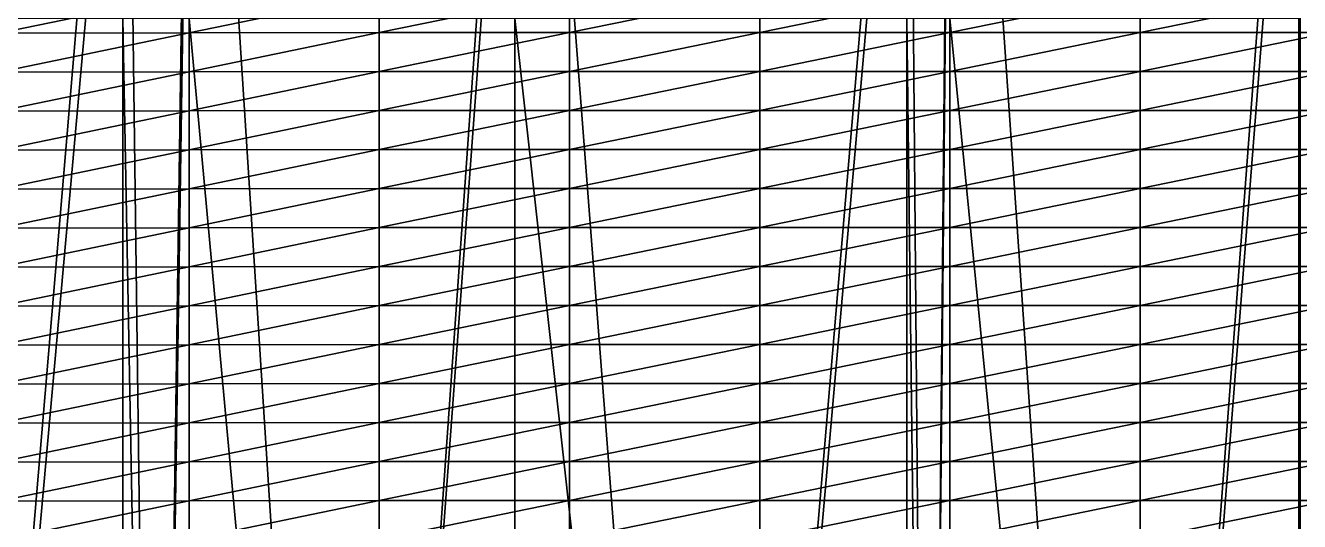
# Model space of a CAD drawing. Header units: metres. Extents: x -3 to 177, y -14 to 14.
# Drawn here: x 75.4 to 82.6, y 7.16 to 9.96 of the extents above; entities that cross this region are included whole.
import ezdxf

# ---------------------------------------------------------------- set-up
doc = ezdxf.new("R2010")
doc.units = ezdxf.units.M
for name, color, linetype, true_color in [('BULKHEAD_04', 7, 'Continuous', 0xdec086), ('DB_4', 7, 'Continuous', 0x99866a), ('HOLD_4', 7, 'Continuous', 0x80bb9a), ('HULL', 7, 'Continuous', 0x528ba5)]:
    doc.layers.add(name, color=color, linetype=linetype, true_color=true_color)

msp = doc.modelspace()

# ---------------------------------------------------------------- linework, layer by layer
at = {"layer": 'BULKHEAD_04'}
for points in [[(82.596, 14.388, 14.5999), (82.596, 12.5622, 0.012), (82.596, -14.388, 14.5999)], [(82.596, 14.388, 14.5999), (82.596, -14.388, 14.5999), (82.604, -14.388, 14.5999)], [(82.596, 14.388, 14.5999), (82.604, -14.388, 14.5999), (82.604, 14.388, 14.5999)], [(82.596, -12.5622, 0.012), (82.596, -14.388, 14.5999), (82.596, 12.5622, 0.012)], [(82.596, -12.5622, 0.012), (82.596, 12.5622, 0.012), (82.604, 12.5622, 0.012)], [(82.596, -12.5622, 0.012), (82.604, 12.5622, 0.012), (82.604, -12.5622, 0.012)]]:
    msp.add_3dface(points, dxfattribs=at)
at = {"layer": 'DB_4'}
for points in [[(73.7369, 14.3607, 1.75), (75.9517, -14.3616, 1.75), (75.9517, 14.3616, 1.75)], [(73.7369, 14.3607, 1.75), (73.7369, -14.3607, 1.75), (75.9517, -14.3616, 1.75)], [(75.9517, 14.3616, 1.75), (76.325, -14.3618, 1.75), (76.325, 14.3618, 1.75)], [(75.9517, 14.3616, 1.75), (75.9517, -14.3616, 1.75), (76.325, -14.3618, 1.75)], [(76.325, 14.3618, 1.75), (78.1665, -14.3623, 1.75), (78.1665, 14.3622, 1.75)], [(76.325, 14.3618, 1.75), (76.325, -14.3618, 1.75), (78.1665, -14.3623, 1.75)], [(78.1665, 14.3622, 1.75), (78.1665, -14.3623, 1.75), (80.3812, -14.3623, 1.75)], [(78.1665, 14.3622, 1.75), (80.3812, -14.3623, 1.75), (80.3812, 14.3622, 1.75)], [(80.3812, 14.3622, 1.75), (80.3812, -14.3623, 1.75), (80.625, -14.3623, 1.75)], [(80.3812, 14.3622, 1.75), (80.625, -14.3623, 1.75), (80.625, 14.3622, 1.75)], [(80.625, 14.3622, 1.75), (80.625, -14.3623, 1.75), (82.596, -14.3623, 1.75)], [(80.625, 14.3622, 1.75), (82.596, -14.3623, 1.75), (82.596, 14.3622, 1.75)], [(82.596, 14.3094, 1.4), (82.596, 14.3622, 1.75), (82.596, -14.3623, 1.75)], [(82.596, 14.053, 0.7), (82.596, 14.3094, 1.4), (82.596, -14.3623, 1.75)], [(82.596, -13.4516, 0.35), (82.596, 12.5632), (82.596, 14.053, 0.7)], [(82.596, -13.4516, 0.35), (82.596, 14.053, 0.7), (82.596, -14.3623, 1.75)], [(76.325, -12.3405), (76.325, 12.3405), (78.1665, 12.5632)], [(76.325, -12.3405), (78.1665, 12.5632), (78.1665, -12.5632)], [(78.1665, -12.5632), (78.1665, 12.5632), (80.3812, 12.5632)], [(78.1665, -12.5632), (80.3812, 12.5632), (80.3812, -12.5632)], [(80.3812, -12.5632), (80.3812, 12.5632), (80.625, 12.5632)], [(80.3812, -12.5632), (80.625, 12.5632), (80.625, -12.5632)], [(80.625, -12.5632), (80.625, 12.5632), (82.596, 12.5632)], [(80.625, -12.5632), (82.596, 12.5632), (82.596, -12.5632)], [(82.596, -13.4516, 0.35), (82.596, -12.5632), (82.596, 12.5632)], [(73.7369, -12.3351), (73.7369, 12.3351), (75.9517, 12.3398)], [(73.7369, -12.3351), (75.9517, 12.3398), (75.9517, -12.3398)], [(75.9517, -12.3398), (75.9517, 12.3398), (76.325, 12.3405)], [(75.9517, -12.3398), (76.325, 12.3405), (76.325, -12.3405)]]:
    msp.add_3dface(points, dxfattribs=at)
at = {"layer": 'HOLD_4'}
for points in [[(73.7369, -13.0567, 1.75), (73.7369, 13.0567, 1.75), (75.9517, 13.0576, 1.75)], [(73.7369, -13.0567, 1.75), (75.9517, 13.0576, 1.75), (75.9517, -13.0576, 1.75)], [(75.9517, -13.0576, 1.75), (75.9517, 13.0576, 1.75), (76.325, 13.0578, 1.75)], [(75.9517, -13.0576, 1.75), (76.325, 13.0578, 1.75), (76.325, -13.0578, 1.75)], [(76.325, -13.0578, 1.75), (76.325, 13.0578, 1.75), (78.1665, 13.0582, 1.75)], [(76.325, -13.0578, 1.75), (78.1665, 13.0582, 1.75), (78.1665, -13.0582, 1.75)], [(78.1665, -13.0582, 1.75), (78.1665, 13.0582, 1.75), (80.3812, 13.0582, 1.75)], [(78.1665, -13.0582, 1.75), (80.3812, 13.0582, 1.75), (80.3812, -13.0582, 1.75)], [(80.3812, -13.0582, 1.75), (80.3812, 13.0582, 1.75), (80.625, 13.0582, 1.75)], [(80.3812, -13.0582, 1.75), (80.625, 13.0582, 1.75), (80.625, -13.0582, 1.75)], [(80.625, -13.0582, 1.75), (80.625, 13.0582, 1.75), (82.596, 13.0582, 1.75)], [(80.625, -13.0582, 1.75), (82.596, 13.0582, 1.75), (82.596, -13.0582, 1.75)], [(82.596, 13.096, 8), (82.596, 9.996, 12.6718), (82.596, -9.996, 14.6)], [(82.596, -13.096, 5.75), (82.596, 13.0582, 1.75), (82.596, 13.096, 8)], [(82.596, 13.096, 8), (82.596, -9.996, 14.6), (82.596, -9.996, 12.6718)], [(82.596, -9.996, 12.6718), (82.596, -13.096, 5.75), (82.596, 13.096, 8)], [(82.596, -13.096, 3.0001), (82.596, -13.0582, 1.75), (82.596, 13.0582, 1.75)], [(82.596, -13.096, 5.75), (82.596, -13.096, 3.0001), (82.596, 13.0582, 1.75)], [(73.7369, 9.996, 14.6), (73.7369, -9.996, 14.6), (75.9517, -9.996, 14.6)], [(73.7369, 9.996, 14.6), (75.9517, -9.996, 14.6), (75.9517, 9.996, 14.6)], [(75.9517, 9.996, 14.6), (75.9517, -9.996, 14.6), (76.325, -9.996, 14.6)], [(75.9517, 9.996, 14.6), (76.325, -9.996, 14.6), (76.325, 9.996, 14.6)], [(76.325, 9.996, 14.6), (76.325, -9.996, 14.6), (78.1665, -9.996, 14.6)], [(76.325, 9.996, 14.6), (78.1665, -9.996, 14.6), (78.1665, 9.996, 14.6)], [(78.1665, 9.996, 14.6), (78.1665, -9.996, 14.6), (80.3812, -9.996, 14.6)], [(78.1665, 9.996, 14.6), (80.3812, -9.996, 14.6), (80.3812, 9.996, 14.6)], [(80.3812, 9.996, 14.6), (80.3812, -9.996, 14.6), (80.625, -9.996, 14.6)], [(80.3812, 9.996, 14.6), (80.625, -9.996, 14.6), (80.625, 9.996, 14.6)], [(80.625, 9.996, 14.6), (80.625, -9.996, 14.6), (82.596, -9.996, 14.6)], [(80.625, 9.996, 14.6), (82.596, -9.996, 14.6), (82.596, 9.996, 14.6)], [(82.596, 9.996, 12.6718), (82.596, 9.996, 14.6), (82.596, -9.996, 14.6)]]:
    msp.add_3dface(points, dxfattribs=at)
at = {"layer": 'HULL'}
for points in [[(75.25, 9.9147), (75.25, 10.135), (76.325, 10.1369)], [(75.25, 9.9147), (76.325, 10.1369), (76.325, 9.9165)], [(76.325, 9.9165), (76.325, 10.1369), (77.4, 10.1387)], [(76.325, 9.9165), (77.4, 10.1387), (77.4, 9.9183)], [(77.4, 9.9183), (77.4, 10.1387), (78.475, 10.1387)], [(77.4, 9.9183), (78.475, 10.1387), (78.475, 9.9183)], [(78.475, 9.9183), (78.475, 10.1387), (79.55, 10.1387)], [(78.475, 9.9183), (79.55, 10.1387), (79.55, 9.9183)], [(79.55, 9.9183), (79.55, 10.1387), (80.625, 10.1387)], [(79.55, 9.9183), (80.625, 10.1387), (80.625, 9.9183)], [(80.625, 9.9183), (80.625, 10.1387), (81.7, 10.1387)], [(80.625, 9.9183), (81.7, 10.1387), (81.7, 9.9183)], [(81.7, 9.9183), (81.7, 10.1387), (82.775, 10.1387)], [(81.7, 9.9183), (82.775, 10.1387), (82.775, 9.9183)], [(75.25, 9.6944), (75.25, 9.9147), (76.325, 9.9165)], [(75.25, 9.6944), (76.325, 9.9165), (76.325, 9.6961)], [(76.325, 9.6961), (76.325, 9.9165), (77.4, 9.9183)], [(76.325, 9.6961), (77.4, 9.9183), (77.4, 9.6979)], [(77.4, 9.6979), (77.4, 9.9183), (78.475, 9.9183)], [(77.4, 9.6979), (78.475, 9.9183), (78.475, 9.6979)], [(78.475, 9.6979), (78.475, 9.9183), (79.55, 9.9183)], [(78.475, 9.6979), (79.55, 9.9183), (79.55, 9.6979)], [(79.55, 9.6979), (79.55, 9.9183), (80.625, 9.9183)], [(79.55, 9.6979), (80.625, 9.9183), (80.625, 9.6979)], [(80.625, 9.6979), (80.625, 9.9183), (81.7, 9.9183)], [(80.625, 9.6979), (81.7, 9.9183), (81.7, 9.6979)], [(81.7, 9.6979), (81.7, 9.9183), (82.775, 9.9183)], [(81.7, 9.6979), (82.775, 9.9183), (82.775, 9.6979)], [(75.25, 9.474), (75.25, 9.6944), (76.325, 9.6961)], [(75.25, 9.474), (76.325, 9.6961), (76.325, 9.4758)], [(76.325, 9.4758), (76.325, 9.6961), (77.4, 9.6979)], [(76.325, 9.4758), (77.4, 9.6979), (77.4, 9.4775)], [(77.4, 9.4775), (77.4, 9.6979), (78.475, 9.6979)], [(77.4, 9.4775), (78.475, 9.6979), (78.475, 9.4775)], [(78.475, 9.4775), (78.475, 9.6979), (79.55, 9.6979)], [(78.475, 9.4775), (79.55, 9.6979), (79.55, 9.4775)], [(79.55, 9.4775), (79.55, 9.6979), (80.625, 9.6979)], [(79.55, 9.4775), (80.625, 9.6979), (80.625, 9.4775)], [(80.625, 9.4775), (80.625, 9.6979), (81.7, 9.6979)], [(80.625, 9.4775), (81.7, 9.6979), (81.7, 9.4775)], [(81.7, 9.4775), (81.7, 9.6979), (82.775, 9.6979)], [(81.7, 9.4775), (82.775, 9.6979), (82.775, 9.4775)], [(75.25, 9.2537), (75.25, 9.474), (76.325, 9.4758)], [(75.25, 9.2537), (76.325, 9.4758), (76.325, 9.2554)], [(76.325, 9.2554), (76.325, 9.4758), (77.4, 9.4775)], [(76.325, 9.2554), (77.4, 9.4775), (77.4, 9.2571)], [(77.4, 9.2571), (77.4, 9.4775), (78.475, 9.4775)], [(77.4, 9.2571), (78.475, 9.4775), (78.475, 9.2571)], [(78.475, 9.2571), (78.475, 9.4775), (79.55, 9.4775)], [(78.475, 9.2571), (79.55, 9.4775), (79.55, 9.2571)], [(79.55, 9.2571), (79.55, 9.4775), (80.625, 9.4775)], [(79.55, 9.2571), (80.625, 9.4775), (80.625, 9.2571)], [(80.625, 9.2571), (80.625, 9.4775), (81.7, 9.4775)], [(80.625, 9.2571), (81.7, 9.4775), (81.7, 9.2571)], [(81.7, 9.2571), (81.7, 9.4775), (82.775, 9.4775)], [(81.7, 9.2571), (82.775, 9.4775), (82.775, 9.2571)], [(75.25, 9.0334), (75.25, 9.2537), (76.325, 9.2554)], [(75.25, 9.0334), (76.325, 9.2554), (76.325, 9.035)], [(76.325, 9.035), (76.325, 9.2554), (77.4, 9.2571)], [(76.325, 9.035), (77.4, 9.2571), (77.4, 9.0367)], [(77.4, 9.0367), (77.4, 9.2571), (78.475, 9.2571)], [(77.4, 9.0367), (78.475, 9.2571), (78.475, 9.0367)], [(78.475, 9.0367), (78.475, 9.2571), (79.55, 9.2571)], [(78.475, 9.0367), (79.55, 9.2571), (79.55, 9.0367)], [(79.55, 9.0367), (79.55, 9.2571), (80.625, 9.2571)], [(79.55, 9.0367), (80.625, 9.2571), (80.625, 9.0367)], [(80.625, 9.0367), (80.625, 9.2571), (81.7, 9.2571)], [(80.625, 9.0367), (81.7, 9.2571), (81.7, 9.0367)], [(81.7, 9.0367), (81.7, 9.2571), (82.775, 9.2571)], [(81.7, 9.0367), (82.775, 9.2571), (82.775, 9.0367)], [(75.25, 8.8131), (75.25, 9.0334), (76.325, 9.035)], [(75.25, 8.8131), (76.325, 9.035), (76.325, 8.8147)], [(76.325, 8.8147), (76.325, 9.035), (77.4, 9.0367)], [(76.325, 8.8147), (77.4, 9.0367), (77.4, 8.8163)], [(77.4, 8.8163), (77.4, 9.0367), (78.475, 9.0367)], [(77.4, 8.8163), (78.475, 9.0367), (78.475, 8.8163)], [(78.475, 8.8163), (78.475, 9.0367), (79.55, 9.0367)], [(78.475, 8.8163), (79.55, 9.0367), (79.55, 8.8163)], [(79.55, 8.8163), (79.55, 9.0367), (80.625, 9.0367)], [(79.55, 8.8163), (80.625, 9.0367), (80.625, 8.8163)], [(80.625, 8.8163), (80.625, 9.0367), (81.7, 9.0367)], [(80.625, 8.8163), (81.7, 9.0367), (81.7, 8.8163)], [(81.7, 8.8163), (81.7, 9.0367), (82.775, 9.0367)], [(81.7, 8.8163), (82.775, 9.0367), (82.775, 8.8163)], [(75.25, 8.5927), (75.25, 8.8131), (76.325, 8.8147)], [(75.25, 8.5927), (76.325, 8.8147), (76.325, 8.5943)], [(76.325, 8.5943), (76.325, 8.8147), (77.4, 8.8163)], [(76.325, 8.5943), (77.4, 8.8163), (77.4, 8.5959)], [(77.4, 8.5959), (77.4, 8.8163), (78.475, 8.8163)], [(77.4, 8.5959), (78.475, 8.8163), (78.475, 8.5959)], [(78.475, 8.5959), (78.475, 8.8163), (79.55, 8.8163)], [(78.475, 8.5959), (79.55, 8.8163), (79.55, 8.5959)], [(79.55, 8.5959), (79.55, 8.8163), (80.625, 8.8163)], [(79.55, 8.5959), (80.625, 8.8163), (80.625, 8.5959)], [(80.625, 8.5959), (80.625, 8.8163), (81.7, 8.8163)], [(80.625, 8.5959), (81.7, 8.8163), (81.7, 8.5959)], [(81.7, 8.5959), (81.7, 8.8163), (82.775, 8.8163)], [(81.7, 8.5959), (82.775, 8.8163), (82.775, 8.5959)], [(75.25, 8.3724), (75.25, 8.5927), (76.325, 8.5943)], [(75.25, 8.3724), (76.325, 8.5943), (76.325, 8.3739)], [(76.325, 8.3739), (76.325, 8.5943), (77.4, 8.5959)], [(76.325, 8.3739), (77.4, 8.5959), (77.4, 8.3755)], [(77.4, 8.3755), (77.4, 8.5959), (78.475, 8.5959)], [(77.4, 8.3755), (78.475, 8.5959), (78.475, 8.3755)], [(78.475, 8.3755), (78.475, 8.5959), (79.55, 8.5959)], [(78.475, 8.3755), (79.55, 8.5959), (79.55, 8.3755)], [(79.55, 8.3755), (79.55, 8.5959), (80.625, 8.5959)], [(79.55, 8.3755), (80.625, 8.5959), (80.625, 8.3755)], [(80.625, 8.3755), (80.625, 8.5959), (81.7, 8.5959)], [(80.625, 8.3755), (81.7, 8.5959), (81.7, 8.3755)], [(81.7, 8.3755), (81.7, 8.5959), (82.775, 8.5959)], [(81.7, 8.3755), (82.775, 8.5959), (82.775, 8.3755)], [(75.25, 8.1521), (75.25, 8.3724), (76.325, 8.3739)], [(75.25, 8.1521), (76.325, 8.3739), (76.325, 8.1536)], [(76.325, 8.1536), (76.325, 8.3739), (77.4, 8.3755)], [(76.325, 8.1536), (77.4, 8.3755), (77.4, 8.155)], [(77.4, 8.155), (77.4, 8.3755), (78.475, 8.3755)], [(77.4, 8.155), (78.475, 8.3755), (78.475, 8.155)], [(78.475, 8.155), (78.475, 8.3755), (79.55, 8.3755)], [(78.475, 8.155), (79.55, 8.3755), (79.55, 8.155)], [(79.55, 8.155), (79.55, 8.3755), (80.625, 8.3755)], [(79.55, 8.155), (80.625, 8.3755), (80.625, 8.155)], [(80.625, 8.155), (80.625, 8.3755), (81.7, 8.3755)], [(80.625, 8.155), (81.7, 8.3755), (81.7, 8.155)], [(81.7, 8.155), (81.7, 8.3755), (82.775, 8.3755)], [(81.7, 8.155), (82.775, 8.3755), (82.775, 8.155)], [(75.25, 7.9318), (75.25, 8.1521), (76.325, 8.1536)], [(75.25, 7.9318), (76.325, 8.1536), (76.325, 7.9332)], [(76.325, 7.9332), (76.325, 8.1536), (77.4, 8.155)], [(76.325, 7.9332), (77.4, 8.155), (77.4, 7.9346)], [(77.4, 7.9346), (77.4, 8.155), (78.475, 8.155)], [(77.4, 7.9346), (78.475, 8.155), (78.475, 7.9346)], [(78.475, 7.9346), (78.475, 8.155), (79.55, 8.155)], [(78.475, 7.9346), (79.55, 8.155), (79.55, 7.9346)], [(79.55, 7.9346), (79.55, 8.155), (80.625, 8.155)], [(79.55, 7.9346), (80.625, 8.155), (80.625, 7.9346)], [(80.625, 7.9346), (80.625, 8.155), (81.7, 8.155)], [(80.625, 7.9346), (81.7, 8.155), (81.7, 7.9346)], [(81.7, 7.9346), (81.7, 8.155), (82.775, 8.155)], [(81.7, 7.9346), (82.775, 8.155), (82.775, 7.9346)], [(75.25, 7.7114), (75.25, 7.9318), (76.325, 7.9332)], [(75.25, 7.7114), (76.325, 7.9332), (76.325, 7.7128)], [(76.325, 7.7128), (76.325, 7.9332), (77.4, 7.9346)], [(76.325, 7.7128), (77.4, 7.9346), (77.4, 7.7142)], [(77.4, 7.7142), (77.4, 7.9346), (78.475, 7.9346)], [(77.4, 7.7142), (78.475, 7.9346), (78.475, 7.7142)], [(78.475, 7.7142), (78.475, 7.9346), (79.55, 7.9346)], [(78.475, 7.7142), (79.55, 7.9346), (79.55, 7.7142)], [(79.55, 7.7142), (79.55, 7.9346), (80.625, 7.9346)], [(79.55, 7.7142), (80.625, 7.9346), (80.625, 7.7142)], [(80.625, 7.7142), (80.625, 7.9346), (81.7, 7.9346)], [(80.625, 7.7142), (81.7, 7.9346), (81.7, 7.7142)], [(81.7, 7.7142), (81.7, 7.9346), (82.775, 7.9346)], [(81.7, 7.7142), (82.775, 7.9346), (82.775, 7.7142)], [(75.25, 7.4911), (75.25, 7.7114), (76.325, 7.7128)], [(75.25, 7.4911), (76.325, 7.7128), (76.325, 7.4925)], [(76.325, 7.4925), (76.325, 7.7128), (77.4, 7.7142)], [(76.325, 7.4925), (77.4, 7.7142), (77.4, 7.4938)], [(77.4, 7.4938), (77.4, 7.7142), (78.475, 7.7142)], [(77.4, 7.4938), (78.475, 7.7142), (78.475, 7.4938)], [(78.475, 7.4938), (78.475, 7.7142), (79.55, 7.7142)], [(78.475, 7.4938), (79.55, 7.7142), (79.55, 7.4938)], [(79.55, 7.4938), (79.55, 7.7142), (80.625, 7.7142)], [(79.55, 7.4938), (80.625, 7.7142), (80.625, 7.4938)], [(80.625, 7.4938), (80.625, 7.7142), (81.7, 7.7142)], [(80.625, 7.4938), (81.7, 7.7142), (81.7, 7.4938)], [(81.7, 7.4938), (81.7, 7.7142), (82.775, 7.7142)], [(81.7, 7.4938), (82.775, 7.7142), (82.775, 7.4938)], [(75.25, 7.2708), (75.25, 7.4911), (76.325, 7.4925)], [(75.25, 7.2708), (76.325, 7.4925), (76.325, 7.2721)], [(76.325, 7.2721), (76.325, 7.4925), (77.4, 7.4938)], [(76.325, 7.2721), (77.4, 7.4938), (77.4, 7.2734)], [(77.4, 7.2734), (77.4, 7.4938), (78.475, 7.4938)], [(77.4, 7.2734), (78.475, 7.4938), (78.475, 7.2734)], [(78.475, 7.2734), (78.475, 7.4938), (79.55, 7.4938)], [(78.475, 7.2734), (79.55, 7.4938), (79.55, 7.2734)], [(79.55, 7.2734), (79.55, 7.4938), (80.625, 7.4938)], [(79.55, 7.2734), (80.625, 7.4938), (80.625, 7.2734)], [(80.625, 7.2734), (80.625, 7.4938), (81.7, 7.4938)], [(80.625, 7.2734), (81.7, 7.4938), (81.7, 7.2734)], [(81.7, 7.2734), (81.7, 7.4938), (82.775, 7.4938)], [(81.7, 7.2734), (82.775, 7.4938), (82.775, 7.2734)], [(75.25, 7.0505), (75.25, 7.2708), (76.325, 7.2721)], [(75.25, 7.0505), (76.325, 7.2721), (76.325, 7.0517)], [(76.325, 7.0517), (76.325, 7.2721), (77.4, 7.2734)], [(76.325, 7.0517), (77.4, 7.2734), (77.4, 7.053)], [(77.4, 7.053), (77.4, 7.2734), (78.475, 7.2734)], [(77.4, 7.053), (78.475, 7.2734), (78.475, 7.053)], [(78.475, 7.053), (78.475, 7.2734), (79.55, 7.2734)], [(78.475, 7.053), (79.55, 7.2734), (79.55, 7.053)], [(79.55, 7.053), (79.55, 7.2734), (80.625, 7.2734)], [(79.55, 7.053), (80.625, 7.2734), (80.625, 7.053)], [(80.625, 7.053), (80.625, 7.2734), (81.7, 7.2734)], [(80.625, 7.053), (81.7, 7.2734), (81.7, 7.053)], [(81.7, 7.053), (81.7, 7.2734), (82.775, 7.2734)], [(81.7, 7.053), (82.775, 7.2734), (82.775, 7.053)]]:
    msp.add_3dface(points, dxfattribs=at)

doc.saveas('drawing.dxf')
